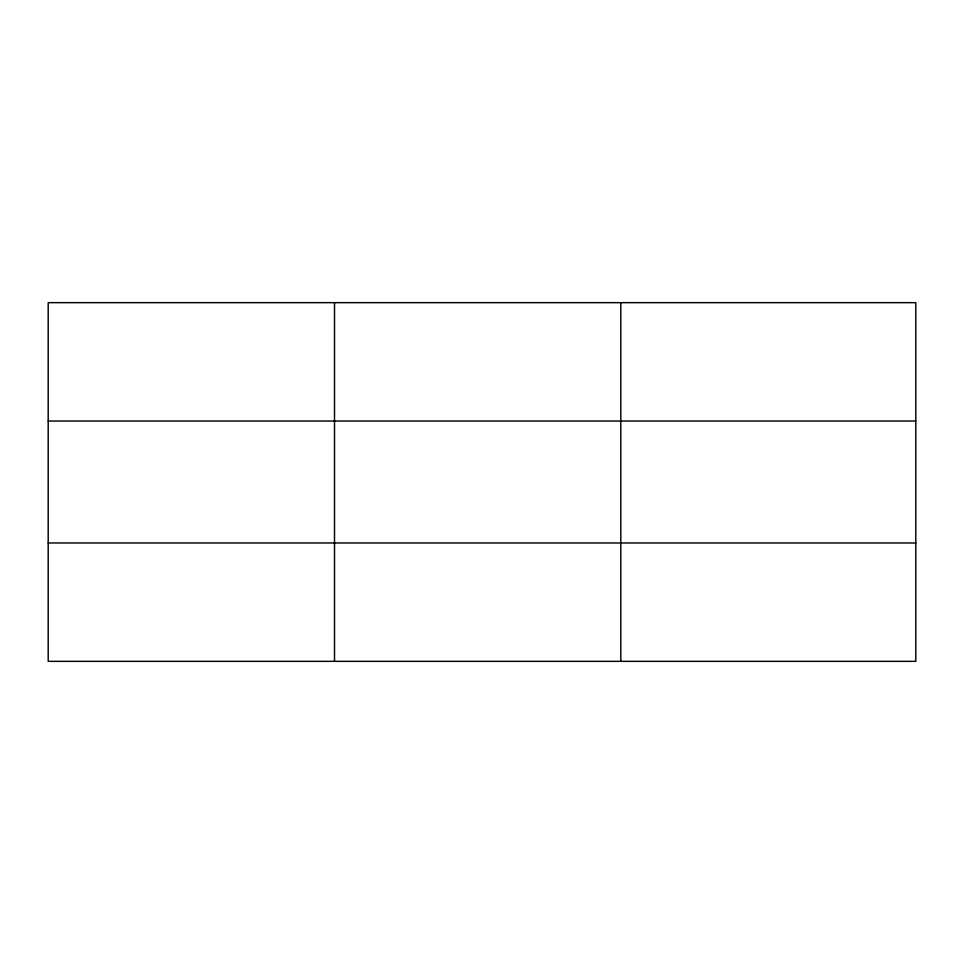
<?xml version="1.0" encoding="UTF-8"?>
<svg xmlns="http://www.w3.org/2000/svg" width="964" height="964" viewBox="0 0 964 964"><rect width="100%" height="100%" fill="white"/><g stroke="black" fill="none" stroke-linecap="round" stroke-linejoin="round"><path stroke-width="1.45" d="M334.508 661.34L334.508 302.66M620.816 661.34L620.816 302.66M915.8 421.027L915.8 302.66L48.2 302.66L48.2 661.34L915.8 661.34L915.8 421.027L48.2 421.027M48.2 542.973L915.8 542.973"/></g></svg>
